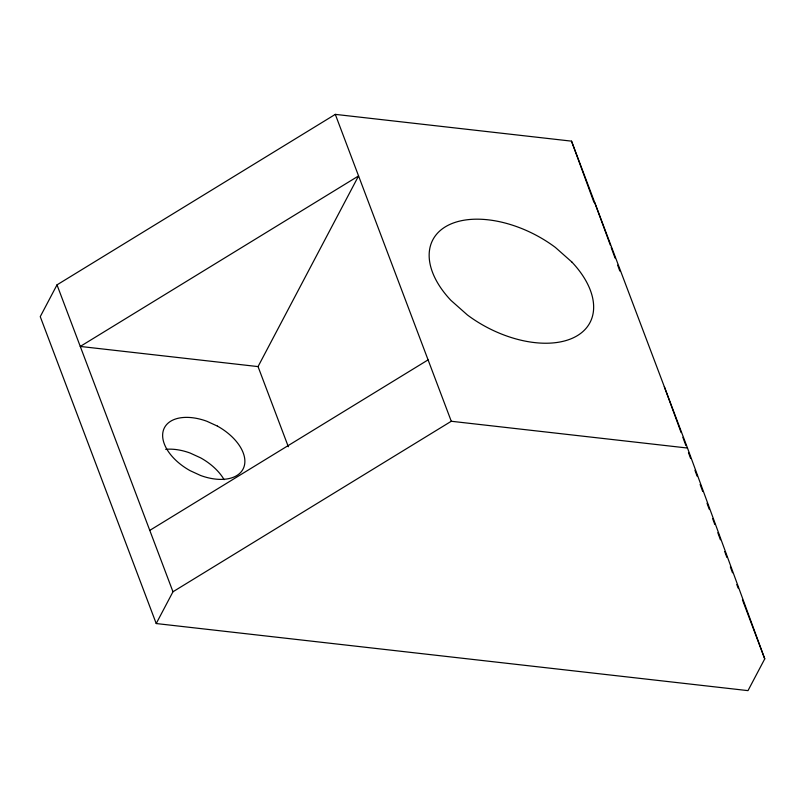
<?xml version="1.0" encoding="UTF-8"?>
<svg xmlns="http://www.w3.org/2000/svg" width="805" height="805" viewBox="0 0 805 805"><rect width="100%" height="100%" fill="white"/><g stroke="black" fill="none" stroke-linecap="round" stroke-linejoin="round"><path stroke-width="1.21" d="M57.004 284.869L40.25 316.647L156.22 623.543L747.996 690.63L764.75 658.862L687.5 448.043L571.52 141.147L335.303 114.37L57.004 284.869L172.974 591.766L156.22 623.543M258.043 366.597L358.567 175.933L80.269 346.442L258.043 366.597L288.331 446.745M149.78 530.384L428.079 359.885M172.974 591.766L451.283 421.267L687.5 448.043M742.431 599.795L764.75 658.862M335.303 114.37L451.283 421.267M664.306 386.662L681.131 432.597M682.861 437.306L685.88 445.547M688.466 452.621L690.63 458.508M694.946 470.281L697.1 476.168M700.119 484.419L702.715 491.483M707.032 503.256L709.185 509.152M712.636 518.571L714.8 524.458M717.819 532.699L720.405 539.773M724.721 551.546L726.885 557.432M730.336 566.861L732.49 572.747M736.806 584.521L738.105 588.053M594.784 202.719L610.331 245.112M611.186 247.467L615.07 258.073M617.666 265.137L619.82 271.023M571.52 141.147L593.969 202.387M165.689 449.351A44.406 26.102 27.8 0 1 190.151 453.054L200.656 457.874A44.406 26.102 27.8 0 1 224.082 479.649M217.41 426.097L206.905 421.277A44.406 26.102 27.8 0 0 163.516 429.91A44.406 26.102 27.8 0 0 190.101 470.663L200.606 475.493A44.406 26.102 27.8 0 0 243.996 466.86A44.406 26.102 27.8 0 0 217.41 426.097M571.852 262.017L555.359 247.407A88.802 52.194 27.8 0 0 448.224 225.229A88.802 52.194 27.8 0 0 450.951 300.396L467.443 315.007A88.802 52.194 27.8 0 0 574.579 337.184A88.802 52.194 27.8 0 0 571.852 262.017"/></g></svg>
